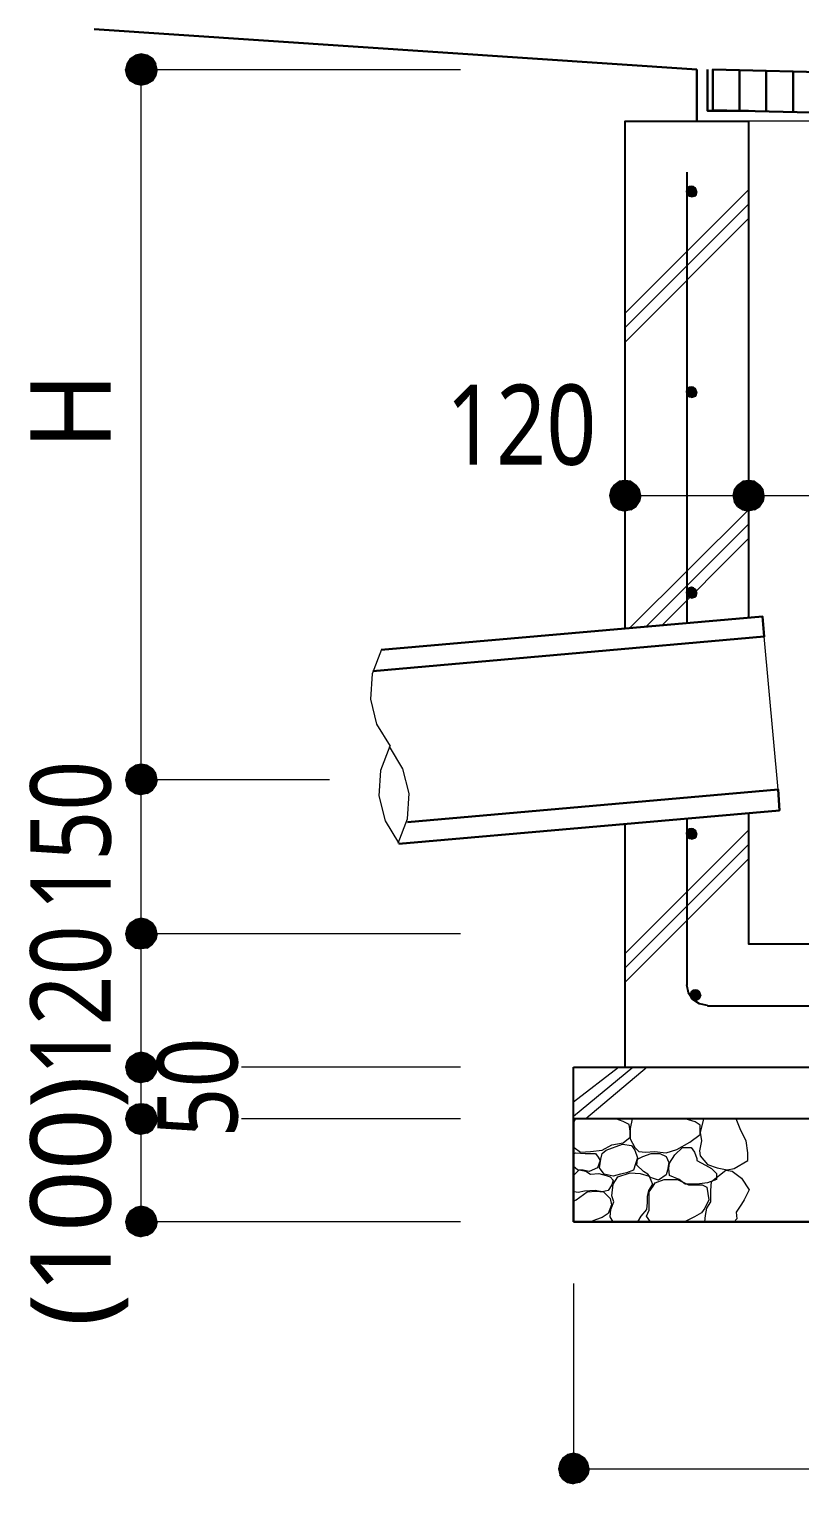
# Model space of a CAD drawing. Header units: millimetres. Extents: x 0 to 420, y 0 to 297.
# Drawn here: x 121.38 to 146.33, y 54.67 to 101.81 of the extents above; entities that cross this region are included whole.
import ezdxf
from ezdxf.enums import TextEntityAlignment as Align

# ---------------------------------------------------------------- set-up
doc = ezdxf.new("R2010")
doc.units = ezdxf.units.MM
doc.styles.add('kst32b', font='NotoSansJP-Variable.ttf')

msp = doc.modelspace()

# ---------------------------------------------------------------- hatches: boundary and pattern name
h = msp.add_hatch(color=7)
h.paths.add_polyline_path([(125.01, 101.007), (124.82, 100.965), (125.01, 100.499), (125.01, 101.007)])
h.paths.add_polyline_path([(124.82, 100.965), (125.01, 100.499), (124.651, 100.859), (124.82, 100.965)])
h.paths.add_polyline_path([(125.01, 100.499), (124.651, 100.859), (124.545, 100.69), (125.01, 100.499)])
h = msp.add_hatch(color=7)
h.paths.add_polyline_path([(125.01, 101.007), (124.82, 100.965), (125.01, 100.499), (125.01, 101.007)])
h.paths.add_polyline_path([(124.82, 100.965), (125.01, 100.499), (124.651, 100.859), (124.82, 100.965)])
h.paths.add_polyline_path([(125.01, 100.499), (124.651, 100.859), (124.545, 100.69), (125.01, 100.499)])
for points in [[(125.201, 100.965), (125.01, 101.007), (125.01, 100.499), (125.201, 100.965)], [(124.545, 100.69), (124.502, 100.499), (125.01, 100.499), (124.545, 100.69)], [(140.208, 86.889), (140.166, 86.699), (140.674, 86.699), (140.208, 86.889)], [(144.209, 86.889), (144.166, 86.699), (144.674, 86.699), (144.209, 86.889)], [(124.545, 77.703), (124.502, 77.491), (125.01, 77.491), (124.545, 77.703)], [(124.545, 72.686), (124.502, 72.496), (125.01, 72.496), (124.545, 72.686)], [(124.545, 68.368), (124.502, 68.178), (125.01, 68.178), (124.545, 68.368)], [(124.545, 66.696), (124.502, 66.506), (125.01, 66.506), (124.545, 66.696)], [(124.545, 63.352), (124.502, 63.161), (125.01, 63.161), (124.545, 63.352)], [(138.557, 55.351), (138.515, 55.16), (139.002, 55.16), (138.557, 55.351)]]:
    msp.add_hatch(color=7).paths.add_polyline_path(points)
h = msp.add_hatch(color=7)
h.paths.add_polyline_path([(125.476, 100.69), (125.37, 100.859), (125.01, 100.499), (125.476, 100.69)])
h.paths.add_polyline_path([(125.37, 100.859), (125.01, 100.499), (125.201, 100.965), (125.37, 100.859)])
h.paths.add_polyline_path([(125.01, 100.499), (125.201, 100.965), (125.01, 101.007), (125.01, 100.499)])
h = msp.add_hatch(color=7)
h.paths.add_polyline_path([(125.518, 100.499), (125.476, 100.69), (125.01, 100.499), (125.518, 100.499)])
h.paths.add_polyline_path([(125.476, 100.69), (125.01, 100.499), (125.37, 100.859), (125.476, 100.69)])
h.paths.add_polyline_path([(125.01, 100.499), (125.37, 100.859), (125.201, 100.965), (125.01, 100.499)])
h = msp.add_hatch(color=7)
h.paths.add_polyline_path([(124.545, 100.69), (124.502, 100.499), (125.01, 100.499), (124.545, 100.69)])
h.paths.add_polyline_path([(124.502, 100.499), (125.01, 100.499), (124.545, 100.309), (124.502, 100.499)])
h.paths.add_polyline_path([(125.01, 100.499), (124.545, 100.309), (124.651, 100.139), (125.01, 100.499)])
h = msp.add_hatch(color=7)
h.paths.add_polyline_path([(124.502, 100.499), (124.545, 100.309), (125.01, 100.499), (124.502, 100.499)])
h.paths.add_polyline_path([(124.545, 100.309), (125.01, 100.499), (124.651, 100.139), (124.545, 100.309)])
h.paths.add_polyline_path([(125.01, 100.499), (124.651, 100.139), (124.82, 100.034), (125.01, 100.499)])
h = msp.add_hatch(color=7)
h.paths.add_polyline_path([(124.651, 100.139), (124.82, 100.034), (125.01, 100.499), (124.651, 100.139)])
h.paths.add_polyline_path([(124.82, 100.034), (125.01, 100.499), (125.01, 99.991), (124.82, 100.034)])
h.paths.add_polyline_path([(125.01, 100.499), (125.01, 99.991), (125.201, 100.034), (125.01, 100.499)])
h = msp.add_hatch(color=7)
h.paths.add_polyline_path([(124.82, 100.034), (125.01, 99.991), (125.01, 100.499), (124.82, 100.034)])
h.paths.add_polyline_path([(125.01, 99.991), (125.01, 100.499), (125.201, 100.034), (125.01, 99.991)])
h.paths.add_polyline_path([(125.01, 100.499), (125.201, 100.034), (125.37, 100.139), (125.01, 100.499)])
h = msp.add_hatch(color=7)
h.paths.add_polyline_path([(125.37, 100.139), (125.476, 100.309), (125.01, 100.499), (125.37, 100.139)])
h.paths.add_polyline_path([(125.476, 100.309), (125.01, 100.499), (125.518, 100.499), (125.476, 100.309)])
h.paths.add_polyline_path([(125.01, 100.499), (125.518, 100.499), (125.476, 100.69), (125.01, 100.499)])
h = msp.add_hatch(color=7)
h.paths.add_polyline_path([(125.201, 100.034), (125.37, 100.139), (125.01, 100.499), (125.201, 100.034)])
h.paths.add_polyline_path([(125.37, 100.139), (125.01, 100.499), (125.476, 100.309), (125.37, 100.139)])
h.paths.add_polyline_path([(125.01, 100.499), (125.476, 100.309), (125.518, 100.499), (125.01, 100.499)])
h = msp.add_hatch(color=7)
h.paths.add_polyline_path([(142.727, 96.647), (142.685, 96.541), (142.833, 96.541), (142.727, 96.647)])
h.paths.add_polyline_path([(142.685, 96.541), (142.833, 96.541), (142.727, 96.414), (142.685, 96.541)])
h.paths.add_polyline_path([(142.833, 96.541), (142.727, 96.414), (142.833, 96.372), (142.833, 96.541)])
h = msp.add_hatch(color=7)
h.paths.add_polyline_path([(143.002, 96.541), (142.96, 96.647), (142.833, 96.541), (143.002, 96.541)])
h.paths.add_polyline_path([(142.96, 96.647), (142.833, 96.541), (142.833, 96.711), (142.96, 96.647)])
h.paths.add_polyline_path([(142.833, 96.541), (142.833, 96.711), (142.727, 96.647), (142.833, 96.541)])
h = msp.add_hatch(color=7)
h.paths.add_polyline_path([(142.833, 96.372), (142.96, 96.414), (142.833, 96.541), (142.833, 96.372)])
h.paths.add_polyline_path([(142.96, 96.414), (142.833, 96.541), (143.002, 96.541), (142.96, 96.414)])
h = msp.add_hatch(color=7)
h.paths.add_polyline_path([(142.727, 90.149), (142.685, 90.043), (142.833, 90.043), (142.727, 90.149)])
h.paths.add_polyline_path([(142.685, 90.043), (142.833, 90.043), (142.727, 89.916), (142.685, 90.043)])
h.paths.add_polyline_path([(142.833, 90.043), (142.727, 89.916), (142.833, 89.874), (142.833, 90.043)])
h = msp.add_hatch(color=7)
h.paths.add_polyline_path([(143.002, 90.043), (142.96, 90.149), (142.833, 90.043), (143.002, 90.043)])
h.paths.add_polyline_path([(142.96, 90.149), (142.833, 90.043), (142.833, 90.212), (142.96, 90.149)])
h.paths.add_polyline_path([(142.833, 90.043), (142.833, 90.212), (142.727, 90.149), (142.833, 90.043)])
h = msp.add_hatch(color=7)
h.paths.add_polyline_path([(142.833, 89.874), (142.96, 89.916), (142.833, 90.043), (142.833, 89.874)])
h.paths.add_polyline_path([(142.96, 89.916), (142.833, 90.043), (143.002, 90.043), (142.96, 89.916)])
h = msp.add_hatch(color=7)
h.paths.add_polyline_path([(140.674, 87.186), (140.483, 87.164), (140.674, 86.699), (140.674, 87.186)])
h.paths.add_polyline_path([(140.483, 87.164), (140.674, 86.699), (140.314, 87.037), (140.483, 87.164)])
h.paths.add_polyline_path([(140.674, 86.699), (140.314, 87.037), (140.208, 86.889), (140.674, 86.699)])
h = msp.add_hatch(color=7)
h.paths.add_polyline_path([(141.139, 86.889), (141.034, 87.037), (140.674, 86.699), (141.139, 86.889)])
h.paths.add_polyline_path([(141.034, 87.037), (140.674, 86.699), (140.864, 87.164), (141.034, 87.037)])
h.paths.add_polyline_path([(140.674, 86.699), (140.864, 87.164), (140.674, 87.186), (140.674, 86.699)])
h = msp.add_hatch(color=7)
h.paths.add_polyline_path([(141.034, 86.339), (141.139, 86.508), (140.674, 86.699), (141.034, 86.339)])
h.paths.add_polyline_path([(141.139, 86.508), (140.674, 86.699), (141.182, 86.699), (141.139, 86.508)])
h.paths.add_polyline_path([(140.674, 86.699), (141.182, 86.699), (141.139, 86.889), (140.674, 86.699)])
h = msp.add_hatch(color=7)
h.paths.add_polyline_path([(144.674, 87.186), (144.484, 87.164), (144.674, 86.699), (144.674, 87.186)])
h.paths.add_polyline_path([(144.484, 87.164), (144.674, 86.699), (144.314, 87.037), (144.484, 87.164)])
h.paths.add_polyline_path([(144.674, 86.699), (144.314, 87.037), (144.209, 86.889), (144.674, 86.699)])
h = msp.add_hatch(color=7)
h.paths.add_polyline_path([(145.14, 86.889), (145.034, 87.037), (144.674, 86.699), (145.14, 86.889)])
h.paths.add_polyline_path([(145.034, 87.037), (144.674, 86.699), (144.865, 87.164), (145.034, 87.037)])
h.paths.add_polyline_path([(144.674, 86.699), (144.865, 87.164), (144.674, 87.186), (144.674, 86.699)])
h = msp.add_hatch(color=7)
h.paths.add_polyline_path([(145.034, 86.339), (145.14, 86.508), (144.674, 86.699), (145.034, 86.339)])
h.paths.add_polyline_path([(145.14, 86.508), (144.674, 86.699), (145.182, 86.699), (145.14, 86.508)])
h.paths.add_polyline_path([(144.674, 86.699), (145.182, 86.699), (145.14, 86.889), (144.674, 86.699)])
h = msp.add_hatch(color=7)
h.paths.add_polyline_path([(140.166, 86.699), (140.208, 86.508), (140.674, 86.699), (140.166, 86.699)])
h.paths.add_polyline_path([(140.208, 86.508), (140.674, 86.699), (140.314, 86.339), (140.208, 86.508)])
h.paths.add_polyline_path([(140.674, 86.699), (140.314, 86.339), (140.483, 86.233), (140.674, 86.699)])
h = msp.add_hatch(color=7)
h.paths.add_polyline_path([(140.483, 86.233), (140.674, 86.191), (140.674, 86.699), (140.483, 86.233)])
h.paths.add_polyline_path([(140.674, 86.191), (140.674, 86.699), (140.864, 86.233), (140.674, 86.191)])
h.paths.add_polyline_path([(140.674, 86.699), (140.864, 86.233), (141.034, 86.339), (140.674, 86.699)])
h = msp.add_hatch(color=7)
h.paths.add_polyline_path([(144.166, 86.699), (144.209, 86.508), (144.674, 86.699), (144.166, 86.699)])
h.paths.add_polyline_path([(144.209, 86.508), (144.674, 86.699), (144.314, 86.339), (144.209, 86.508)])
h.paths.add_polyline_path([(144.674, 86.699), (144.314, 86.339), (144.484, 86.233), (144.674, 86.699)])
h = msp.add_hatch(color=7)
h.paths.add_polyline_path([(144.484, 86.233), (144.674, 86.191), (144.674, 86.699), (144.484, 86.233)])
h.paths.add_polyline_path([(144.674, 86.191), (144.674, 86.699), (144.865, 86.233), (144.674, 86.191)])
h.paths.add_polyline_path([(144.674, 86.699), (144.865, 86.233), (145.034, 86.339), (144.674, 86.699)])
h = msp.add_hatch(color=7)
h.paths.add_polyline_path([(142.727, 83.651), (142.685, 83.545), (142.833, 83.545), (142.727, 83.651)])
h.paths.add_polyline_path([(142.685, 83.545), (142.833, 83.545), (142.727, 83.418), (142.685, 83.545)])
h.paths.add_polyline_path([(142.833, 83.545), (142.727, 83.418), (142.833, 83.375), (142.833, 83.545)])
h = msp.add_hatch(color=7)
h.paths.add_polyline_path([(143.002, 83.545), (142.96, 83.651), (142.833, 83.545), (143.002, 83.545)])
h.paths.add_polyline_path([(142.96, 83.651), (142.833, 83.545), (142.833, 83.693), (142.96, 83.651)])
h.paths.add_polyline_path([(142.833, 83.545), (142.833, 83.693), (142.727, 83.651), (142.833, 83.545)])
h = msp.add_hatch(color=7)
h.paths.add_polyline_path([(142.833, 83.375), (142.96, 83.418), (142.833, 83.545), (142.833, 83.375)])
h.paths.add_polyline_path([(142.96, 83.418), (142.833, 83.545), (143.002, 83.545), (142.96, 83.418)])
h = msp.add_hatch(color=7)
h.paths.add_polyline_path([(125.01, 77.999), (124.82, 77.957), (125.01, 77.491), (125.01, 77.999)])
h.paths.add_polyline_path([(124.82, 77.957), (125.01, 77.491), (124.651, 77.851), (124.82, 77.957)])
h.paths.add_polyline_path([(125.01, 77.491), (124.651, 77.851), (124.545, 77.703), (125.01, 77.491)])
h = msp.add_hatch(color=7)
h.paths.add_polyline_path([(125.476, 77.703), (125.37, 77.851), (125.01, 77.491), (125.476, 77.703)])
h.paths.add_polyline_path([(125.37, 77.851), (125.01, 77.491), (125.201, 77.957), (125.37, 77.851)])
h.paths.add_polyline_path([(125.01, 77.491), (125.201, 77.957), (125.01, 77.999), (125.01, 77.491)])
h = msp.add_hatch(color=7)
h.paths.add_polyline_path([(124.502, 77.491), (124.545, 77.301), (125.01, 77.491), (124.502, 77.491)])
h.paths.add_polyline_path([(124.545, 77.301), (125.01, 77.491), (124.651, 77.153), (124.545, 77.301)])
h.paths.add_polyline_path([(125.01, 77.491), (124.651, 77.153), (124.82, 77.047), (125.01, 77.491)])
h = msp.add_hatch(color=7)
h.paths.add_polyline_path([(124.82, 77.047), (125.01, 77.004), (125.01, 77.491), (124.82, 77.047)])
h.paths.add_polyline_path([(125.01, 77.004), (125.01, 77.491), (125.201, 77.047), (125.01, 77.004)])
h.paths.add_polyline_path([(125.01, 77.491), (125.201, 77.047), (125.37, 77.153), (125.01, 77.491)])
h = msp.add_hatch(color=7)
h.paths.add_polyline_path([(125.37, 77.153), (125.476, 77.301), (125.01, 77.491), (125.37, 77.153)])
h.paths.add_polyline_path([(125.476, 77.301), (125.01, 77.491), (125.518, 77.491), (125.476, 77.301)])
h.paths.add_polyline_path([(125.01, 77.491), (125.518, 77.491), (125.476, 77.703), (125.01, 77.491)])
h = msp.add_hatch(color=7)
h.paths.add_polyline_path([(142.727, 75.84), (142.685, 75.734), (142.833, 75.734), (142.727, 75.84)])
h.paths.add_polyline_path([(142.685, 75.734), (142.833, 75.734), (142.727, 75.607), (142.685, 75.734)])
h.paths.add_polyline_path([(142.833, 75.734), (142.727, 75.607), (142.833, 75.565), (142.833, 75.734)])
h = msp.add_hatch(color=7)
h.paths.add_polyline_path([(143.002, 75.734), (142.96, 75.84), (142.833, 75.734), (143.002, 75.734)])
h.paths.add_polyline_path([(142.96, 75.84), (142.833, 75.734), (142.833, 75.882), (142.96, 75.84)])
h.paths.add_polyline_path([(142.833, 75.734), (142.833, 75.882), (142.727, 75.84), (142.833, 75.734)])
h = msp.add_hatch(color=7)
h.paths.add_polyline_path([(142.833, 75.565), (142.96, 75.607), (142.833, 75.734), (142.833, 75.565)])
h.paths.add_polyline_path([(142.96, 75.607), (142.833, 75.734), (143.002, 75.734), (142.96, 75.607)])
h = msp.add_hatch(color=7)
h.paths.add_polyline_path([(125.01, 73.004), (124.82, 72.962), (125.01, 72.496), (125.01, 73.004)])
h.paths.add_polyline_path([(124.82, 72.962), (125.01, 72.496), (124.651, 72.856), (124.82, 72.962)])
h.paths.add_polyline_path([(125.01, 72.496), (124.651, 72.856), (124.545, 72.686), (125.01, 72.496)])
h = msp.add_hatch(color=7)
h.paths.add_polyline_path([(125.476, 72.686), (125.37, 72.856), (125.01, 72.496), (125.476, 72.686)])
h.paths.add_polyline_path([(125.37, 72.856), (125.01, 72.496), (125.201, 72.962), (125.37, 72.856)])
h.paths.add_polyline_path([(125.01, 72.496), (125.201, 72.962), (125.01, 73.004), (125.01, 72.496)])
h = msp.add_hatch(color=7)
h.paths.add_polyline_path([(125.37, 72.157), (125.476, 72.305), (125.01, 72.496), (125.37, 72.157)])
h.paths.add_polyline_path([(125.476, 72.305), (125.01, 72.496), (125.518, 72.496), (125.476, 72.305)])
h.paths.add_polyline_path([(125.01, 72.496), (125.518, 72.496), (125.476, 72.686), (125.01, 72.496)])
h = msp.add_hatch(color=7)
h.paths.add_polyline_path([(124.502, 72.496), (124.545, 72.305), (125.01, 72.496), (124.502, 72.496)])
h.paths.add_polyline_path([(124.545, 72.305), (125.01, 72.496), (124.651, 72.157), (124.545, 72.305)])
h.paths.add_polyline_path([(125.01, 72.496), (124.651, 72.157), (124.82, 72.03), (125.01, 72.496)])
h = msp.add_hatch(color=7)
h.paths.add_polyline_path([(124.82, 72.03), (125.01, 72.009), (125.01, 72.496), (124.82, 72.03)])
h.paths.add_polyline_path([(125.01, 72.009), (125.01, 72.496), (125.201, 72.03), (125.01, 72.009)])
h.paths.add_polyline_path([(125.01, 72.496), (125.201, 72.03), (125.37, 72.157), (125.01, 72.496)])
h = msp.add_hatch(color=7)
h.paths.add_polyline_path([(142.854, 70.633), (142.79, 70.506), (142.96, 70.506), (142.854, 70.633)])
h.paths.add_polyline_path([(142.79, 70.506), (142.96, 70.506), (142.854, 70.4), (142.79, 70.506)])
h.paths.add_polyline_path([(142.96, 70.506), (142.854, 70.4), (142.96, 70.337), (142.96, 70.506)])
h = msp.add_hatch(color=7)
h.paths.add_polyline_path([(143.129, 70.506), (143.087, 70.633), (142.96, 70.506), (143.129, 70.506)])
h.paths.add_polyline_path([(143.087, 70.633), (142.96, 70.506), (142.96, 70.675), (143.087, 70.633)])
h.paths.add_polyline_path([(142.96, 70.506), (142.96, 70.675), (142.854, 70.633), (142.96, 70.506)])
h = msp.add_hatch(color=7)
h.paths.add_polyline_path([(142.96, 70.337), (143.087, 70.4), (142.96, 70.506), (142.96, 70.337)])
h.paths.add_polyline_path([(143.087, 70.4), (142.96, 70.506), (143.129, 70.506), (143.087, 70.4)])
h = msp.add_hatch(color=7)
h.paths.add_polyline_path([(125.01, 68.665), (124.82, 68.622), (125.01, 68.178), (125.01, 68.665)])
h.paths.add_polyline_path([(124.82, 68.622), (125.01, 68.178), (124.651, 68.516), (124.82, 68.622)])
h.paths.add_polyline_path([(125.01, 68.178), (124.651, 68.516), (124.545, 68.368), (125.01, 68.178)])
h = msp.add_hatch(color=7)
h.paths.add_polyline_path([(125.476, 68.368), (125.37, 68.516), (125.01, 68.178), (125.476, 68.368)])
h.paths.add_polyline_path([(125.37, 68.516), (125.01, 68.178), (125.201, 68.622), (125.37, 68.516)])
h.paths.add_polyline_path([(125.01, 68.178), (125.201, 68.622), (125.01, 68.665), (125.01, 68.178)])
h = msp.add_hatch(color=7)
h.paths.add_polyline_path([(125.37, 67.818), (125.476, 67.987), (125.01, 68.178), (125.37, 67.818)])
h.paths.add_polyline_path([(125.476, 67.987), (125.01, 68.178), (125.518, 68.178), (125.476, 67.987)])
h.paths.add_polyline_path([(125.01, 68.178), (125.518, 68.178), (125.476, 68.368), (125.01, 68.178)])
h = msp.add_hatch(color=7)
h.paths.add_polyline_path([(124.502, 68.178), (124.545, 67.987), (125.01, 68.178), (124.502, 68.178)])
h.paths.add_polyline_path([(124.545, 67.987), (125.01, 68.178), (124.651, 67.818), (124.545, 67.987)])
h.paths.add_polyline_path([(125.01, 68.178), (124.651, 67.818), (124.82, 67.712), (125.01, 68.178)])
h = msp.add_hatch(color=7)
h.paths.add_polyline_path([(124.82, 67.712), (125.01, 67.67), (125.01, 68.178), (124.82, 67.712)])
h.paths.add_polyline_path([(125.01, 67.67), (125.01, 68.178), (125.201, 67.712), (125.01, 67.67)])
h.paths.add_polyline_path([(125.01, 68.178), (125.201, 67.712), (125.37, 67.818), (125.01, 68.178)])
h = msp.add_hatch(color=7)
h.paths.add_polyline_path([(125.01, 66.993), (124.82, 66.971), (125.01, 66.506), (125.01, 66.993)])
h.paths.add_polyline_path([(124.82, 66.971), (125.01, 66.506), (124.651, 66.865), (124.82, 66.971)])
h.paths.add_polyline_path([(125.01, 66.506), (124.651, 66.865), (124.545, 66.696), (125.01, 66.506)])
h = msp.add_hatch(color=7)
h.paths.add_polyline_path([(125.476, 66.696), (125.37, 66.865), (125.01, 66.506), (125.476, 66.696)])
h.paths.add_polyline_path([(125.37, 66.865), (125.01, 66.506), (125.201, 66.971), (125.37, 66.865)])
h.paths.add_polyline_path([(125.01, 66.506), (125.201, 66.971), (125.01, 66.993), (125.01, 66.506)])
h = msp.add_hatch(color=7)
h.paths.add_polyline_path([(124.502, 66.506), (124.545, 66.315), (125.01, 66.506), (124.502, 66.506)])
h.paths.add_polyline_path([(124.545, 66.315), (125.01, 66.506), (124.651, 66.146), (124.545, 66.315)])
h.paths.add_polyline_path([(125.01, 66.506), (124.651, 66.146), (124.82, 66.04), (125.01, 66.506)])
h = msp.add_hatch(color=7)
h.paths.add_polyline_path([(124.82, 66.04), (125.01, 65.998), (125.01, 66.506), (124.82, 66.04)])
h.paths.add_polyline_path([(125.01, 65.998), (125.01, 66.506), (125.201, 66.04), (125.01, 65.998)])
h.paths.add_polyline_path([(125.01, 66.506), (125.201, 66.04), (125.37, 66.146), (125.01, 66.506)])
h = msp.add_hatch(color=7)
h.paths.add_polyline_path([(125.37, 66.146), (125.476, 66.315), (125.01, 66.506), (125.37, 66.146)])
h.paths.add_polyline_path([(125.476, 66.315), (125.01, 66.506), (125.518, 66.506), (125.476, 66.315)])
h.paths.add_polyline_path([(125.01, 66.506), (125.518, 66.506), (125.476, 66.696), (125.01, 66.506)])
h = msp.add_hatch(color=7)
h.paths.add_polyline_path([(125.01, 63.669), (124.82, 63.627), (125.01, 63.161), (125.01, 63.669)])
h.paths.add_polyline_path([(124.82, 63.627), (125.01, 63.161), (124.651, 63.521), (124.82, 63.627)])
h.paths.add_polyline_path([(125.01, 63.161), (124.651, 63.521), (124.545, 63.352), (125.01, 63.161)])
h = msp.add_hatch(color=7)
h.paths.add_polyline_path([(125.476, 63.352), (125.37, 63.521), (125.01, 63.161), (125.476, 63.352)])
h.paths.add_polyline_path([(125.37, 63.521), (125.01, 63.161), (125.201, 63.627), (125.37, 63.521)])
h.paths.add_polyline_path([(125.01, 63.161), (125.201, 63.627), (125.01, 63.669), (125.01, 63.161)])
h = msp.add_hatch(color=7)
h.paths.add_polyline_path([(125.37, 62.823), (125.476, 62.971), (125.01, 63.161), (125.37, 62.823)])
h.paths.add_polyline_path([(125.476, 62.971), (125.01, 63.161), (125.518, 63.161), (125.476, 62.971)])
h.paths.add_polyline_path([(125.01, 63.161), (125.518, 63.161), (125.476, 63.352), (125.01, 63.161)])
h = msp.add_hatch(color=7)
h.paths.add_polyline_path([(124.502, 63.161), (124.545, 62.971), (125.01, 63.161), (124.502, 63.161)])
h.paths.add_polyline_path([(124.545, 62.971), (125.01, 63.161), (124.651, 62.823), (124.545, 62.971)])
h.paths.add_polyline_path([(125.01, 63.161), (124.651, 62.823), (124.82, 62.717), (125.01, 63.161)])
h = msp.add_hatch(color=7)
h.paths.add_polyline_path([(124.82, 62.717), (125.01, 62.674), (125.01, 63.161), (124.82, 62.717)])
h.paths.add_polyline_path([(125.01, 62.674), (125.01, 63.161), (125.201, 62.717), (125.01, 62.674)])
h.paths.add_polyline_path([(125.01, 63.161), (125.201, 62.717), (125.37, 62.823), (125.01, 63.161)])
h = msp.add_hatch(color=7)
h.paths.add_polyline_path([(139.002, 55.668), (138.811, 55.626), (139.002, 55.16), (139.002, 55.668)])
h.paths.add_polyline_path([(138.811, 55.626), (139.002, 55.16), (138.663, 55.52), (138.811, 55.626)])
h.paths.add_polyline_path([(139.002, 55.16), (138.663, 55.52), (138.557, 55.351), (139.002, 55.16)])
h = msp.add_hatch(color=7)
h.paths.add_polyline_path([(139.467, 55.351), (139.361, 55.52), (139.002, 55.16), (139.467, 55.351)])
h.paths.add_polyline_path([(139.361, 55.52), (139.002, 55.16), (139.192, 55.626), (139.361, 55.52)])
h.paths.add_polyline_path([(139.002, 55.16), (139.192, 55.626), (139.002, 55.668), (139.002, 55.16)])
h = msp.add_hatch(color=7)
h.paths.add_polyline_path([(138.515, 55.16), (138.557, 54.97), (139.002, 55.16), (138.515, 55.16)])
h.paths.add_polyline_path([(138.557, 54.97), (139.002, 55.16), (138.663, 54.822), (138.557, 54.97)])
h.paths.add_polyline_path([(139.002, 55.16), (138.663, 54.822), (138.811, 54.716), (139.002, 55.16)])
h = msp.add_hatch(color=7)
h.paths.add_polyline_path([(138.811, 54.716), (139.002, 54.673), (139.002, 55.16), (138.811, 54.716)])
h.paths.add_polyline_path([(139.002, 54.673), (139.002, 55.16), (139.192, 54.716), (139.002, 54.673)])
h.paths.add_polyline_path([(139.002, 55.16), (139.192, 54.716), (139.361, 54.822), (139.002, 55.16)])
h = msp.add_hatch(color=7)
h.paths.add_polyline_path([(139.361, 54.822), (139.467, 54.97), (139.002, 55.16), (139.361, 54.822)])
h.paths.add_polyline_path([(139.467, 54.97), (139.002, 55.16), (139.51, 55.16), (139.467, 54.97)])
h.paths.add_polyline_path([(139.002, 55.16), (139.51, 55.16), (139.467, 55.351), (139.002, 55.16)])

# ---------------------------------------------------------------- linework, layer by layer
at = {"lineweight": 30}
for points in [[(123.486, 101.812), (143.002, 100.499)], [(143.002, 100.499), (143.002, 98.827)], [(144.674, 99.166), (143.341, 99.166), (143.341, 100.499)], [(144.378, 100.478), (144.378, 99.166)], [(145.246, 100.457), (145.246, 99.145)], [(146.113, 100.436), (146.113, 99.123)], [(132.779, 81.703), (145.119, 82.783), (145.182, 82.127), (132.503, 81.005)], [(133.625, 76.115), (145.627, 77.174), (145.669, 76.496), (133.35, 75.417)], [(139.002, 63.161), (139.002, 66.506)], [(165.333, 63.161), (139.002, 63.161)]]:
    msp.add_lwpolyline(points, dxfattribs=at)
at = {"lineweight": 0}
for points in [[(124.82, 100.965), (125.01, 100.499), (124.651, 100.859)], [(124.82, 100.965), (125.01, 100.499), (124.651, 100.859)], [(125.01, 101.007), (124.82, 100.965), (125.01, 100.499)], [(125.01, 101.007), (124.82, 100.965), (125.01, 100.499)], [(125.201, 100.965), (125.01, 101.007), (125.01, 100.499)], [(125.01, 100.499), (125.201, 100.965), (125.01, 101.007)], [(125.01, 100.499), (125.37, 100.859), (125.201, 100.965)], [(125.37, 100.859), (125.01, 100.499), (125.201, 100.965)], [(124.545, 100.69), (124.502, 100.499), (125.01, 100.499)], [(124.545, 100.69), (124.502, 100.499), (125.01, 100.499)], [(124.502, 100.499), (125.01, 100.499), (124.545, 100.309)], [(124.502, 100.499), (124.545, 100.309), (125.01, 100.499)], [(125.01, 100.499), (124.651, 100.859), (124.545, 100.69)], [(125.01, 100.499), (124.651, 100.859), (124.545, 100.69)], [(125.01, 100.499), (124.545, 100.309), (124.651, 100.139)], [(124.545, 100.309), (125.01, 100.499), (124.651, 100.139)], [(124.651, 100.139), (124.82, 100.034), (125.01, 100.499)], [(125.01, 100.499), (124.651, 100.139), (124.82, 100.034)], [(124.82, 100.034), (125.01, 100.499), (125.01, 99.991)], [(124.82, 100.034), (125.01, 99.991), (125.01, 100.499)], [(125.476, 100.69), (125.01, 100.499), (125.37, 100.859)], [(125.476, 100.69), (125.37, 100.859), (125.01, 100.499)], [(125.518, 100.499), (125.476, 100.69), (125.01, 100.499)], [(125.01, 100.499), (125.518, 100.499), (125.476, 100.69)], [(125.01, 100.499), (125.01, 99.991), (125.201, 100.034)], [(125.201, 100.034), (125.37, 100.139), (125.01, 100.499)], [(125.37, 100.139), (125.01, 100.499), (125.476, 100.309)], [(125.01, 100.499), (125.476, 100.309), (125.518, 100.499)], [(125.01, 99.991), (125.01, 100.499), (125.201, 100.034)], [(125.01, 100.499), (125.201, 100.034), (125.37, 100.139)], [(125.37, 100.139), (125.476, 100.309), (125.01, 100.499)], [(125.476, 100.309), (125.01, 100.499), (125.518, 100.499)], [(142.727, 96.647), (142.685, 96.541), (142.833, 96.541)], [(142.833, 96.541), (142.833, 96.711), (142.727, 96.647)], [(142.96, 96.647), (142.833, 96.541), (142.833, 96.711)], [(143.002, 96.541), (142.96, 96.647), (142.833, 96.541)], [(142.685, 96.541), (142.833, 96.541), (142.727, 96.414)], [(142.833, 96.541), (142.727, 96.414), (142.833, 96.372)], [(142.833, 96.372), (142.96, 96.414), (142.833, 96.541)], [(142.96, 96.414), (142.833, 96.541), (143.002, 96.541)], [(142.727, 90.149), (142.685, 90.043), (142.833, 90.043)], [(142.685, 90.043), (142.833, 90.043), (142.727, 89.916)], [(142.833, 90.043), (142.833, 90.212), (142.727, 90.149)], [(142.833, 90.043), (142.727, 89.916), (142.833, 89.874)], [(142.96, 90.149), (142.833, 90.043), (142.833, 90.212)], [(143.002, 90.043), (142.96, 90.149), (142.833, 90.043)], [(142.833, 89.874), (142.96, 89.916), (142.833, 90.043)], [(142.96, 89.916), (142.833, 90.043), (143.002, 90.043)], [(140.208, 86.889), (140.166, 86.699), (140.674, 86.699)], [(140.674, 86.699), (140.314, 87.037), (140.208, 86.889)], [(140.483, 87.164), (140.674, 86.699), (140.314, 87.037)], [(140.674, 87.186), (140.483, 87.164), (140.674, 86.699)], [(140.674, 86.699), (140.864, 87.164), (140.674, 87.186)], [(141.034, 87.037), (140.674, 86.699), (140.864, 87.164)], [(141.139, 86.889), (141.034, 87.037), (140.674, 86.699)], [(140.674, 86.699), (141.182, 86.699), (141.139, 86.889)], [(144.209, 86.889), (144.166, 86.699), (144.674, 86.699)], [(144.674, 86.699), (144.314, 87.037), (144.209, 86.889)], [(144.484, 87.164), (144.674, 86.699), (144.314, 87.037)], [(144.674, 87.186), (144.484, 87.164), (144.674, 86.699)], [(144.674, 86.699), (144.865, 87.164), (144.674, 87.186)], [(145.034, 87.037), (144.674, 86.699), (144.865, 87.164)], [(145.14, 86.889), (145.034, 87.037), (144.674, 86.699)], [(144.674, 86.699), (145.182, 86.699), (145.14, 86.889)], [(140.166, 86.699), (140.208, 86.508), (140.674, 86.699)], [(140.208, 86.508), (140.674, 86.699), (140.314, 86.339)], [(140.674, 86.699), (140.314, 86.339), (140.483, 86.233)], [(140.483, 86.233), (140.674, 86.191), (140.674, 86.699)], [(140.674, 86.191), (140.674, 86.699), (140.864, 86.233)], [(140.674, 86.699), (140.864, 86.233), (141.034, 86.339)], [(141.034, 86.339), (141.139, 86.508), (140.674, 86.699)], [(141.139, 86.508), (140.674, 86.699), (141.182, 86.699)], [(144.166, 86.699), (144.209, 86.508), (144.674, 86.699)], [(144.209, 86.508), (144.674, 86.699), (144.314, 86.339)], [(144.674, 86.699), (144.314, 86.339), (144.484, 86.233)], [(144.484, 86.233), (144.674, 86.191), (144.674, 86.699)], [(144.674, 86.191), (144.674, 86.699), (144.865, 86.233)], [(144.674, 86.699), (144.865, 86.233), (145.034, 86.339)], [(145.034, 86.339), (145.14, 86.508), (144.674, 86.699)], [(145.14, 86.508), (144.674, 86.699), (145.182, 86.699)], [(142.727, 83.651), (142.685, 83.545), (142.833, 83.545)], [(142.685, 83.545), (142.833, 83.545), (142.727, 83.418)], [(142.833, 83.545), (142.833, 83.693), (142.727, 83.651)], [(142.833, 83.545), (142.727, 83.418), (142.833, 83.375)], [(142.96, 83.651), (142.833, 83.545), (142.833, 83.693)], [(143.002, 83.545), (142.96, 83.651), (142.833, 83.545)], [(142.833, 83.375), (142.96, 83.418), (142.833, 83.545)], [(142.96, 83.418), (142.833, 83.545), (143.002, 83.545)], [(125.01, 77.491), (124.651, 77.851), (124.545, 77.703)], [(124.82, 77.957), (125.01, 77.491), (124.651, 77.851)], [(125.01, 77.999), (124.82, 77.957), (125.01, 77.491)], [(125.01, 77.491), (125.201, 77.957), (125.01, 77.999)], [(125.37, 77.851), (125.01, 77.491), (125.201, 77.957)], [(125.476, 77.703), (125.37, 77.851), (125.01, 77.491)], [(124.545, 77.703), (124.502, 77.491), (125.01, 77.491)], [(124.502, 77.491), (124.545, 77.301), (125.01, 77.491)], [(124.545, 77.301), (125.01, 77.491), (124.651, 77.153)], [(125.01, 77.491), (124.651, 77.153), (124.82, 77.047)], [(124.82, 77.047), (125.01, 77.004), (125.01, 77.491)], [(125.01, 77.491), (125.518, 77.491), (125.476, 77.703)], [(125.01, 77.004), (125.01, 77.491), (125.201, 77.047)], [(125.01, 77.491), (125.201, 77.047), (125.37, 77.153)], [(125.37, 77.153), (125.476, 77.301), (125.01, 77.491)], [(125.476, 77.301), (125.01, 77.491), (125.518, 77.491)], [(142.727, 75.84), (142.685, 75.734), (142.833, 75.734)], [(142.685, 75.734), (142.833, 75.734), (142.727, 75.607)], [(142.833, 75.734), (142.833, 75.882), (142.727, 75.84)], [(142.833, 75.734), (142.727, 75.607), (142.833, 75.565)], [(142.96, 75.84), (142.833, 75.734), (142.833, 75.882)], [(143.002, 75.734), (142.96, 75.84), (142.833, 75.734)], [(142.833, 75.565), (142.96, 75.607), (142.833, 75.734)], [(142.96, 75.607), (142.833, 75.734), (143.002, 75.734)], [(124.545, 72.686), (124.502, 72.496), (125.01, 72.496)], [(125.01, 72.496), (124.651, 72.856), (124.545, 72.686)], [(124.82, 72.962), (125.01, 72.496), (124.651, 72.856)], [(125.01, 73.004), (124.82, 72.962), (125.01, 72.496)], [(125.01, 72.496), (125.201, 72.962), (125.01, 73.004)], [(125.37, 72.856), (125.01, 72.496), (125.201, 72.962)], [(125.476, 72.686), (125.37, 72.856), (125.01, 72.496)], [(125.01, 72.496), (125.518, 72.496), (125.476, 72.686)], [(124.502, 72.496), (124.545, 72.305), (125.01, 72.496)], [(124.545, 72.305), (125.01, 72.496), (124.651, 72.157)], [(125.01, 72.496), (124.651, 72.157), (124.82, 72.03)], [(124.82, 72.03), (125.01, 72.009), (125.01, 72.496)], [(125.01, 72.009), (125.01, 72.496), (125.201, 72.03)], [(125.01, 72.496), (125.201, 72.03), (125.37, 72.157)], [(125.37, 72.157), (125.476, 72.305), (125.01, 72.496)], [(125.476, 72.305), (125.01, 72.496), (125.518, 72.496)], [(142.854, 70.633), (142.79, 70.506), (142.96, 70.506)], [(142.79, 70.506), (142.96, 70.506), (142.854, 70.4)], [(142.96, 70.506), (142.96, 70.675), (142.854, 70.633)], [(142.96, 70.506), (142.854, 70.4), (142.96, 70.337)], [(143.087, 70.633), (142.96, 70.506), (142.96, 70.675)], [(143.129, 70.506), (143.087, 70.633), (142.96, 70.506)], [(142.96, 70.337), (143.087, 70.4), (142.96, 70.506)], [(143.087, 70.4), (142.96, 70.506), (143.129, 70.506)], [(124.545, 68.368), (124.502, 68.178), (125.01, 68.178)], [(125.01, 68.178), (124.651, 68.516), (124.545, 68.368)], [(124.82, 68.622), (125.01, 68.178), (124.651, 68.516)], [(125.01, 68.665), (124.82, 68.622), (125.01, 68.178)], [(125.01, 68.178), (125.201, 68.622), (125.01, 68.665)], [(125.37, 68.516), (125.01, 68.178), (125.201, 68.622)], [(125.476, 68.368), (125.37, 68.516), (125.01, 68.178)], [(125.01, 68.178), (125.518, 68.178), (125.476, 68.368)], [(124.502, 68.178), (124.545, 67.987), (125.01, 68.178)], [(124.545, 67.987), (125.01, 68.178), (124.651, 67.818)], [(125.01, 68.178), (124.651, 67.818), (124.82, 67.712)], [(124.82, 67.712), (125.01, 67.67), (125.01, 68.178)], [(125.01, 67.67), (125.01, 68.178), (125.201, 67.712)], [(125.01, 68.178), (125.201, 67.712), (125.37, 67.818)], [(125.37, 67.818), (125.476, 67.987), (125.01, 68.178)], [(125.476, 67.987), (125.01, 68.178), (125.518, 68.178)], [(124.82, 66.971), (125.01, 66.506), (124.651, 66.865)], [(125.01, 66.993), (124.82, 66.971), (125.01, 66.506)], [(125.01, 66.506), (125.201, 66.971), (125.01, 66.993)], [(125.37, 66.865), (125.01, 66.506), (125.201, 66.971)], [(124.545, 66.696), (124.502, 66.506), (125.01, 66.506)], [(124.502, 66.506), (124.545, 66.315), (125.01, 66.506)], [(125.01, 66.506), (124.651, 66.865), (124.545, 66.696)], [(124.545, 66.315), (125.01, 66.506), (124.651, 66.146)], [(125.01, 66.506), (124.651, 66.146), (124.82, 66.04)], [(124.82, 66.04), (125.01, 65.998), (125.01, 66.506)], [(125.476, 66.696), (125.37, 66.865), (125.01, 66.506)], [(125.01, 66.506), (125.518, 66.506), (125.476, 66.696)], [(125.01, 65.998), (125.01, 66.506), (125.201, 66.04)], [(125.01, 66.506), (125.201, 66.04), (125.37, 66.146)], [(125.37, 66.146), (125.476, 66.315), (125.01, 66.506)], [(125.476, 66.315), (125.01, 66.506), (125.518, 66.506)], [(125.01, 63.669), (124.82, 63.627), (125.01, 63.161)], [(125.01, 63.161), (125.201, 63.627), (125.01, 63.669)], [(124.545, 63.352), (124.502, 63.161), (125.01, 63.161)], [(125.01, 63.161), (124.651, 63.521), (124.545, 63.352)], [(124.82, 63.627), (125.01, 63.161), (124.651, 63.521)], [(125.37, 63.521), (125.01, 63.161), (125.201, 63.627)], [(125.476, 63.352), (125.37, 63.521), (125.01, 63.161)], [(125.01, 63.161), (125.518, 63.161), (125.476, 63.352)], [(124.502, 63.161), (124.545, 62.971), (125.01, 63.161)], [(124.545, 62.971), (125.01, 63.161), (124.651, 62.823)], [(125.01, 63.161), (124.651, 62.823), (124.82, 62.717)], [(124.82, 62.717), (125.01, 62.674), (125.01, 63.161)], [(125.01, 62.674), (125.01, 63.161), (125.201, 62.717)], [(125.01, 63.161), (125.201, 62.717), (125.37, 62.823)], [(125.37, 62.823), (125.476, 62.971), (125.01, 63.161)], [(125.476, 62.971), (125.01, 63.161), (125.518, 63.161)], [(138.811, 55.626), (139.002, 55.16), (138.663, 55.52)], [(139.002, 55.668), (138.811, 55.626), (139.002, 55.16)], [(139.002, 55.16), (139.192, 55.626), (139.002, 55.668)], [(139.361, 55.52), (139.002, 55.16), (139.192, 55.626)], [(138.557, 55.351), (138.515, 55.16), (139.002, 55.16)], [(138.515, 55.16), (138.557, 54.97), (139.002, 55.16)], [(139.002, 55.16), (138.663, 55.52), (138.557, 55.351)], [(138.557, 54.97), (139.002, 55.16), (138.663, 54.822)], [(139.002, 55.16), (138.663, 54.822), (138.811, 54.716)], [(138.811, 54.716), (139.002, 54.673), (139.002, 55.16)], [(139.467, 55.351), (139.361, 55.52), (139.002, 55.16)], [(139.002, 55.16), (139.51, 55.16), (139.467, 55.351)], [(139.002, 54.673), (139.002, 55.16), (139.192, 54.716)], [(139.002, 55.16), (139.192, 54.716), (139.361, 54.822)], [(139.361, 54.822), (139.467, 54.97), (139.002, 55.16)], [(139.467, 54.97), (139.002, 55.16), (139.51, 55.16)]]:
    msp.add_lwpolyline(points, close=True, dxfattribs=at)
at = {"lineweight": 13}
for points in [[(135.34, 63.161), (125.01, 63.161), (125.01, 66.506), (125.01, 68.178), (125.01, 72.496), (125.01, 77.491), (125.01, 100.499), (135.34, 100.499)], [(159.681, 98.827), (144.674, 98.827)], [(144.674, 96.605), (140.674, 92.604)], [(140.674, 92.138), (144.674, 96.139)], [(144.674, 95.673), (140.674, 91.673)], [(140.674, 86.699), (144.674, 86.699), (159.681, 86.699), (163.682, 86.699)], [(144.674, 86.233), (140.843, 82.423)], [(141.372, 82.465), (144.674, 85.767)], [(144.674, 85.302), (141.88, 82.508)], [(145.627, 77.174), (145.182, 82.127)], [(132.786, 81.709), (132.481, 80.921), (132.429, 80.097), (132.625, 79.295), (133.063, 78.573)], [(133.061, 78.576), (132.756, 77.789), (132.704, 76.964), (132.9, 76.162), (133.338, 75.44)], [(133.321, 75.432), (133.626, 76.22), (133.678, 77.044), (133.482, 77.847), (133.044, 78.569)], [(131.106, 77.491), (125.01, 77.491)], [(144.674, 75.861), (140.674, 71.861)], [(140.674, 71.395), (144.674, 75.396)], [(144.674, 74.93), (140.674, 70.929)], [(135.34, 72.496), (125.01, 72.496)], [(135.34, 68.178), (128.249, 68.178)], [(139.002, 66.59), (140.928, 68.178)], [(139.002, 67.056), (140.462, 68.178)], [(141.393, 68.178), (139.404, 66.506)], [(135.34, 66.506), (128.249, 66.506)], [(139.065, 66.506), (139.002, 66.379)], [(139.002, 65.596), (139.023, 65.574), (139.234, 65.426), (139.552, 65.447), (139.933, 65.49), (140.25, 65.659), (140.61, 65.722), (140.843, 65.913), (140.843, 66.104), (140.801, 66.315), (140.61, 66.421), (140.377, 66.506)], [(140.907, 66.506), (140.843, 66.188), (140.843, 66.04), (140.843, 65.849), (140.991, 65.574), (141.118, 65.447), (141.33, 65.426), (141.626, 65.447), (142.007, 65.405), (142.346, 65.511), (142.769, 65.744), (143.108, 65.998), (143.108, 66.294), (142.938, 66.4), (142.621, 66.506)], [(143.214, 66.506), (143.15, 66.23), (143.108, 66.061), (143.15, 65.786), (143.087, 65.469), (143.108, 65.299), (143.341, 65.024), (143.658, 64.918), (143.976, 64.855), (144.209, 64.897), (144.653, 65.151), (144.653, 65.405), (144.59, 65.786), (144.42, 66.125), (144.336, 66.336), (144.272, 66.506)], [(139.002, 65.363), (139.065, 65.405), (139.383, 65.384), (139.721, 65.384), (139.806, 65.257), (139.869, 65.151), (139.785, 64.918), (139.51, 64.791), (139.319, 64.834), (139.129, 64.855), (139.002, 64.961)], [(139.002, 64.622), (139.023, 64.685), (139.192, 64.855), (139.404, 64.812), (139.552, 64.706), (139.827, 64.728), (140.06, 64.664), (140.187, 64.622), (140.293, 64.516), (140.25, 64.368), (140.123, 64.177), (139.933, 64.135), (139.7, 64.177), (139.361, 64.156), (139.15, 64.114), (139.023, 64.135), (139.002, 64.156)], [(140.293, 63.161), (140.187, 63.331), (140.208, 63.563), (140.314, 63.818), (140.25, 64.008), (140.293, 64.389), (140.441, 64.622), (140.843, 64.749), (141.161, 64.728), (141.457, 64.643), (141.563, 64.389), (141.436, 64.177), (141.393, 63.987), (141.393, 63.796), (141.372, 63.563), (141.182, 63.352), (141.076, 63.161)], [(143.256, 63.161), (143.277, 63.373), (143.32, 63.606), (143.446, 63.818), (143.446, 64.177), (143.468, 64.474), (143.933, 64.834), (144.145, 64.812), (144.441, 64.579), (144.695, 64.198), (144.526, 63.881), (144.441, 63.733), (144.272, 63.479), (144.293, 63.267), (144.209, 63.161)], [(139.002, 63.839), (139.086, 63.881), (139.446, 64.135), (139.742, 64.156), (139.975, 64.135), (140.187, 63.923), (140.229, 63.712), (140.123, 63.437), (139.933, 63.309), (139.721, 63.225), (139.552, 63.161)], [(141.499, 63.161), (141.372, 63.352), (141.457, 63.542), (141.457, 63.86), (141.457, 64.135), (141.584, 64.325), (141.647, 64.431), (141.944, 64.537), (142.367, 64.537), (142.727, 64.368), (143.171, 64.368), (143.32, 64.283), (143.383, 63.881), (143.256, 63.606), (143.15, 63.458), (142.917, 63.331), (142.748, 63.246), (142.6, 63.161)], [(139.002, 61.172), (139.002, 55.16), (165.333, 55.16), (165.333, 61.172)]]:
    msp.add_lwpolyline(points, dxfattribs=at)
at = {"lineweight": 30}
msp.add_lwpolyline([(152.167, 100.288), (160.846, 100.499), (160.846, 99.187), (152.167, 98.975), (143.51, 99.187), (143.51, 100.499)], close=True, dxfattribs=at)
at = {"lineweight": 25}
for points in [[(140.674, 82.402), (140.674, 98.827), (144.674, 98.827), (144.674, 82.762)], [(144.674, 76.412), (144.674, 72.178), (159.681, 72.178), (159.681, 98.827)], [(142.685, 82.571), (142.685, 97.176)], [(140.674, 68.178), (140.674, 76.073)], [(142.685, 70.845), (142.685, 76.242)], [(142.663, 70.855), (142.716, 70.596), (142.859, 70.384), (143.071, 70.241), (143.33, 70.189)], [(143.341, 70.168), (161.015, 70.168)], [(139.002, 68.178), (165.333, 68.178)], [(139.002, 66.506), (139.002, 68.178)], [(165.333, 66.506), (139.002, 66.506)]]:
    msp.add_lwpolyline(points, dxfattribs=at)
for points in [[(142.981, 96.552), (142.968, 96.614), (142.934, 96.664), (142.884, 96.698), (142.822, 96.711), (142.76, 96.698), (142.71, 96.664), (142.676, 96.614), (142.663, 96.552), (142.676, 96.49), (142.71, 96.44), (142.76, 96.405), (142.822, 96.393), (142.884, 96.405), (142.934, 96.44), (142.968, 96.49)], [(142.981, 90.054), (142.968, 90.115), (142.934, 90.166), (142.884, 90.2), (142.822, 90.212), (142.76, 90.2), (142.71, 90.166), (142.676, 90.115), (142.663, 90.054), (142.676, 89.992), (142.71, 89.941), (142.76, 89.907), (142.822, 89.895), (142.884, 89.907), (142.934, 89.941), (142.968, 89.992)], [(142.981, 83.555), (142.968, 83.617), (142.934, 83.668), (142.884, 83.702), (142.822, 83.714), (142.76, 83.702), (142.71, 83.668), (142.676, 83.617), (142.663, 83.555), (142.676, 83.494), (142.71, 83.443), (142.76, 83.409), (142.822, 83.397), (142.884, 83.409), (142.934, 83.443), (142.968, 83.494)], [(142.981, 75.745), (142.968, 75.807), (142.934, 75.857), (142.884, 75.891), (142.822, 75.904), (142.76, 75.891), (142.71, 75.857), (142.676, 75.807), (142.663, 75.745), (142.676, 75.683), (142.71, 75.633), (142.76, 75.599), (142.822, 75.586), (142.884, 75.599), (142.934, 75.633), (142.968, 75.683)], [(143.108, 70.517), (143.095, 70.579), (143.061, 70.629), (143.011, 70.663), (142.949, 70.675), (142.887, 70.663), (142.837, 70.629), (142.803, 70.579), (142.79, 70.517), (142.803, 70.455), (142.837, 70.404), (142.887, 70.37), (142.949, 70.358), (143.011, 70.37), (143.061, 70.404), (143.095, 70.455)]]:
    msp.add_lwpolyline(points, close=True, dxfattribs=at)
at = {"lineweight": 13}
for points in [[(140.589, 65.68), (140.885, 65.638), (140.991, 65.49), (141.076, 65.236), (141.012, 65.045), (140.949, 64.834), (140.716, 64.749), (140.526, 64.706), (140.293, 64.643), (139.996, 64.706), (139.848, 64.918), (139.891, 65.193), (139.933, 65.384), (140.06, 65.49)], [(143.002, 65.151), (143.277, 65.003), (143.468, 64.897), (143.637, 64.728), (143.637, 64.537), (143.341, 64.431), (143.002, 64.389), (142.621, 64.389), (142.43, 64.537), (142.113, 64.664), (142.092, 64.897), (142.113, 65.066), (142.282, 65.341), (142.536, 65.574), (142.812, 65.574), (142.917, 65.426), (143.002, 65.214)], [(141.796, 65.384), (142.007, 65.278), (142.092, 65.087), (142.05, 64.834), (142.007, 64.685), (141.753, 64.516), (141.499, 64.601), (141.415, 64.706), (141.266, 64.791), (141.055, 65.003), (141.076, 65.193), (141.245, 65.278), (141.52, 65.384)]]:
    msp.add_lwpolyline(points, close=True, dxfattribs=at)

# ---------------------------------------------------------------- texts
at = {"style": 'kst32b'}
msp.add_text('H', height=2.599, rotation=90, dxfattribs=at).set_placement((124.016, 88.18))
for s, p, p2 in [('120', (134.874, 87.694), (139.747, 87.694)), ('150', (124.016, 73.237), (124.016, 78.11)), ('120', (124.016, 67.903), (124.016, 72.776)), ('50', (128.122, 65.892), (128.122, 69.14)), ('(100)', (124.016, 59.775), (124.016, 67.896))]:
    msp.add_text(s, height=2.5989, dxfattribs=at).set_placement(p, p2, align=Align.FIT)

doc.saveas('drawing.dxf')
